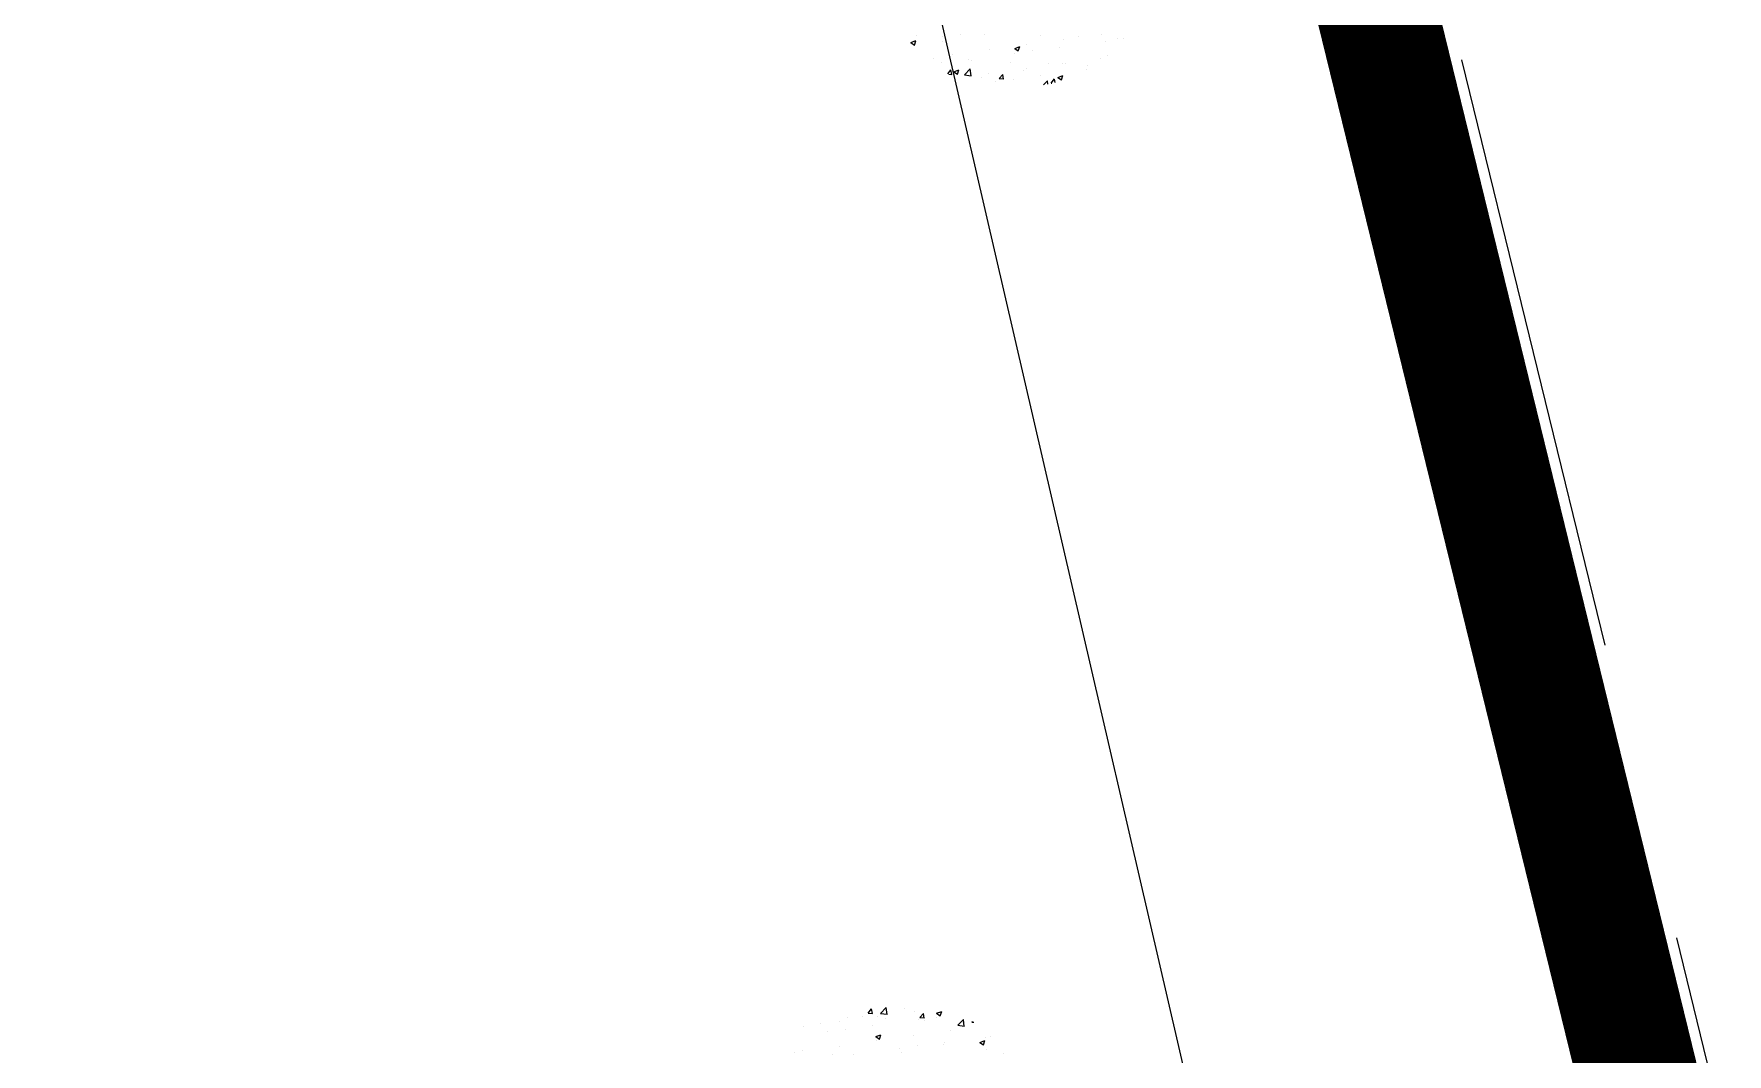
# Model space of a CAD drawing. Header units: metres. Extents: x -8 to 247, y -4 to 148.
# Drawn here: x 239.79 to 246.82, y 41.62 to 45.86 of the extents above; entities that cross this region are included whole.
import ezdxf

# ---------------------------------------------------------------- set-up
doc = ezdxf.new("R2010")
doc.units = ezdxf.units.M
doc.header["$LTSCALE"] = 5
doc.linetypes.add('DISCONTINU', pattern=[0.75, 0.5, -0.25])
doc.layers.add('800 Espace-vert', color=8, linetype='Continuous', lineweight=5)
doc.layers.add('801 ABRES JARDINS', color=8, linetype='Continuous', lineweight=0)
doc.layers.add('_contour jardin', color=3, linetype='Continuous')
doc.layers.add('limite de propriété', color=7, linetype='Continuous')

# ---------------------------------------------------------------- blocks, each defined once
blk = doc.blocks.new('ARBRE')
at = {"layer": '800 Espace-vert', "color": 3}
for p, q in [((-0.1857, 0.6443), (-0.1857, 0.6443)), ((-0.1225, 0.6485), (-0.1225, 0.6485)), ((-0.0983, 0.6613), (-0.0838, 0.6785)), ((-0.0983, 0.6613), (-0.0803, 0.6597)), ((-0.0803, 0.6595), (-0.0838, 0.6783)), ((-0.0591, 0.6467), (-0.0591, 0.6467)), ((-0.0462, 0.66), (-0.0228, 0.6844)), ((-0.0462, 0.66), (-0.0195, 0.6559)), ((-0.0256, 0.6376), (-0.0256, 0.6376)), ((-0.0195, 0.6557), (-0.0228, 0.6842)), ((0.0525, 0.6786), (0.0525, 0.6786)), ((0.0949, 0.6678), (0.0949, 0.6678)), ((0.1097, 0.6343), (0.1097, 0.6343)), ((0.1169, 0.6424), (0.1314, 0.6597)), ((0.1169, 0.6424), (0.1349, 0.6409)), ((0.1349, 0.6406), (0.1314, 0.6594)), ((0.1848, 0.6442), (0.1848, 0.6442)), ((0.1861, 0.6602), (0.2071, 0.6682)), ((0.1861, 0.6602), (0.201, 0.6501)), ((0.201, 0.6499), (0.2071, 0.668)), ((0.274, 0.6103), (0.2974, 0.6347)), ((0.3007, 0.606), (0.2974, 0.6345)), ((-0.3665, 0.605), (-0.3665, 0.605)), ((-0.2974, 0.6185), (-0.2974, 0.6185)), ((-0.2685, 0.5845), (-0.2685, 0.5845)), ((-0.215, 0.6242), (-0.215, 0.6242)), ((-0.1934, 0.5944), (-0.1934, 0.5944)), ((-0.0797, 0.6093), (-0.0797, 0.6093)), ((-0.066, 0.5634), (-0.045, 0.5715)), ((-0.066, 0.5634), (-0.0511, 0.5533)), ((-0.0511, 0.5531), (-0.045, 0.5712)), ((0.0912, 0.568), (0.0912, 0.568)), ((0.1346, 0.6308), (0.1346, 0.6308)), ((0.2428, 0.5872), (0.2428, 0.5872)), ((0.274, 0.6103), (0.3007, 0.6062)), ((0.2947, 0.624), (0.2947, 0.624)), ((0.3321, 0.6236), (0.3344, 0.6264)), ((0.3321, 0.6236), (0.341, 0.6228)), ((0.409, 0.5658), (0.409, 0.5658)), ((-0.4043, 0.4978), (-0.4043, 0.4978)), ((-0.3701, 0.5051), (-0.3701, 0.5051)), ((-0.2186, 0.5243), (-0.2186, 0.5243)), ((-0.0628, 0.5468), (-0.0628, 0.5468)), ((0.0308, 0.516), (0.0308, 0.516)), ((0.0401, 0.4996), (0.0401, 0.4996)), ((0.1059, 0.5258), (0.1059, 0.5258)), ((0.2151, 0.5296), (0.2151, 0.5296)), ((0.2195, 0.5408), (0.2195, 0.5408)), ((0.3651, 0.5394), (0.3861, 0.5474)), ((0.3651, 0.5394), (0.3801, 0.5293)), ((0.3801, 0.5291), (0.3862, 0.5472)), ((0.39, 0.5596), (0.39, 0.5596)), ((0.3949, 0.5098), (0.3949, 0.5098)), ((0.4619, 0.4938), (0.4619, 0.4938)), ((-0.2441, 0.491), (-0.2441, 0.491)), ((-0.1587, 0.491), (-0.1587, 0.491)), ((-0.2262, -0.4893), (-0.2262, -0.4893)), ((-0.1251, -0.4911), (-0.1251, -0.4911)), ((0.3585, -0.4889), (0.3585, -0.4889)), ((-0.431, -0.5243), (-0.41, -0.5163)), ((-0.431, -0.5243), (-0.416, -0.5344)), ((-0.416, -0.5346), (-0.41, -0.5165)), ((-0.4066, -0.4935), (-0.4066, -0.4935)), ((-0.3013, -0.4992), (-0.3013, -0.4992)), ((-0.3001, -0.5212), (-0.3001, -0.5212)), ((-0.1029, -0.5517), (-0.1029, -0.5517)), ((0.0002, -0.5483), (0.0212, -0.5403)), ((0.0002, -0.5483), (0.0151, -0.5584)), ((0.0151, -0.5587), (0.0212, -0.5405)), ((0.0511, -0.5306), (0.0511, -0.5306)), ((0.0731, -0.5578), (0.0731, -0.5578)), ((0.1054, -0.4937), (0.1054, -0.4937)), ((0.1867, -0.5428), (0.1867, -0.5428)), ((0.2026, -0.5114), (0.2026, -0.5114)), ((0.2655, -0.5005), (0.2655, -0.5005)), ((0.3761, -0.5179), (0.3761, -0.5179)), ((0.4257, -0.5072), (0.4257, -0.5072)), ((0.4513, -0.508), (0.4513, -0.508)), ((-0.3378, -0.5924), (-0.3378, -0.5924)), ((-0.3051, -0.6076), (-0.3051, -0.6076)), ((-0.2587, -0.5742), (-0.2587, -0.5742)), ((-0.1915, -0.5926), (-0.1915, -0.5926)), ((-0.1777, -0.5991), (-0.1777, -0.5991)), ((-0.0175, -0.6059), (-0.0175, -0.6059)), ((-0.002, -0.5677), (-0.002, -0.5677)), ((0.0475, -0.6305), (0.0475, -0.6305)), ((0.1426, -0.6127), (0.1426, -0.6127)), ((0.199, -0.6112), (0.199, -0.6112)), ((0.2124, -0.6101), (0.2124, -0.6101)), ((0.3028, -0.6194), (0.3028, -0.6194)), ((0.3548, -0.5888), (0.3548, -0.5888)), ((0.3874, -0.58), (0.3874, -0.58)), ((-0.2776, -0.6536), (-0.2644, -0.6378)), ((-0.273, -0.6555), (-0.2609, -0.6566)), ((-0.2609, -0.6568), (-0.2644, -0.638)), ((-0.2519, -0.6451), (-0.2309, -0.637)), ((-0.2519, -0.6451), (-0.237, -0.6552)), ((-0.237, -0.6554), (-0.2309, -0.6373)), ((-0.2073, -0.6579), (-0.1839, -0.6336)), ((-0.2073, -0.6579), (-0.1806, -0.662)), ((-0.1806, -0.6622), (-0.1839, -0.6337)), ((-0.1375, -0.6701), (-0.1375, -0.6701)), ((-0.1066, -0.6516), (-0.1066, -0.6516)), ((-0.081, -0.686), (-0.081, -0.686)), ((-0.0637, -0.6738), (-0.0492, -0.6566)), ((-0.0637, -0.6738), (-0.0458, -0.6754)), ((-0.0457, -0.6757), (-0.0492, -0.6568)), ((-0.0059, -0.6761), (-0.0059, -0.6761)), ((0.0375, -0.6401), (0.0375, -0.6401)), ((0.1078, -0.6612), (0.1078, -0.6612)), ((0.1203, -0.6998), (0.1363, -0.6832)), ((0.1378, -0.6966), (0.1363, -0.6834)), ((0.1515, -0.6927), (0.166, -0.6754)), ((0.1515, -0.6927), (0.155, -0.693)), ((0.1686, -0.6898), (0.166, -0.6757)), ((0.1792, -0.6691), (0.2002, -0.6611)), ((0.1792, -0.6691), (0.1942, -0.6792)), ((0.1942, -0.6794), (0.2002, -0.6613)), ((0.2972, -0.6362), (0.2972, -0.6362))]:
    blk.add_line(p, q, dxfattribs=at)

msp = doc.modelspace()

# ---------------------------------------------------------------- linework, layer by layer
at = {"layer": '800 Espace-vert', "color": 8}
msp.add_lwpolyline([(208.3676, 38.3776), (244.2749, 38.4149), (245.0213, 39.5937), (243.543, 45.9832), (241.2213, 55.1782), (239.6511, 60.6618), (235.4562, 73.6423)], dxfattribs=at)
at = {"layer": '_contour jardin', "color": 8}
msp.add_lwpolyline([(188.3267, 114.1939), (183.1662, 71.9495), (209.1912, 71.9494), (209.1912, 69.1495), (214.5066, 69.1495), (214.5066, 64.7429), (213.3441, 64.7429), (213.3441, 56.4429), (213.5441, 56.4429), (213.5441, 55.6429), (208.3412, 55.6429), (208.3592, 38.3776), (244.2749, 38.4149), (246.4999, 41.3239), (225.8336, 125.7485), (214.4081, 124.7541), (212.7019, 110.8585)], close=True, dxfattribs=at)
at = {"layer": 'limite de propriété', "color": 8, "linetype": 'DISCONTINU'}
msp.add_line((226.0949, 125.881), (246.8197, 41.25), dxfattribs=at)
at = {"layer": 'limite de propriété', "color": 8, "const_width": 0.5, "flags": 128}
msp.add_lwpolyline([(208.3676, 38.3776), (244.2749, 38.4149), (246.4999, 41.3239), (233.2536, 95.4034)], dxfattribs=at)

# ---------------------------------------------------------------- block references
at = {"layer": '801 ABRES JARDINS', "color": 8}
for p in [(243.8631, 46.3451), (243.3534, 41.1336)]:
    msp.add_blockref('ARBRE', p, dxfattribs=at)

doc.saveas('drawing.dxf')
